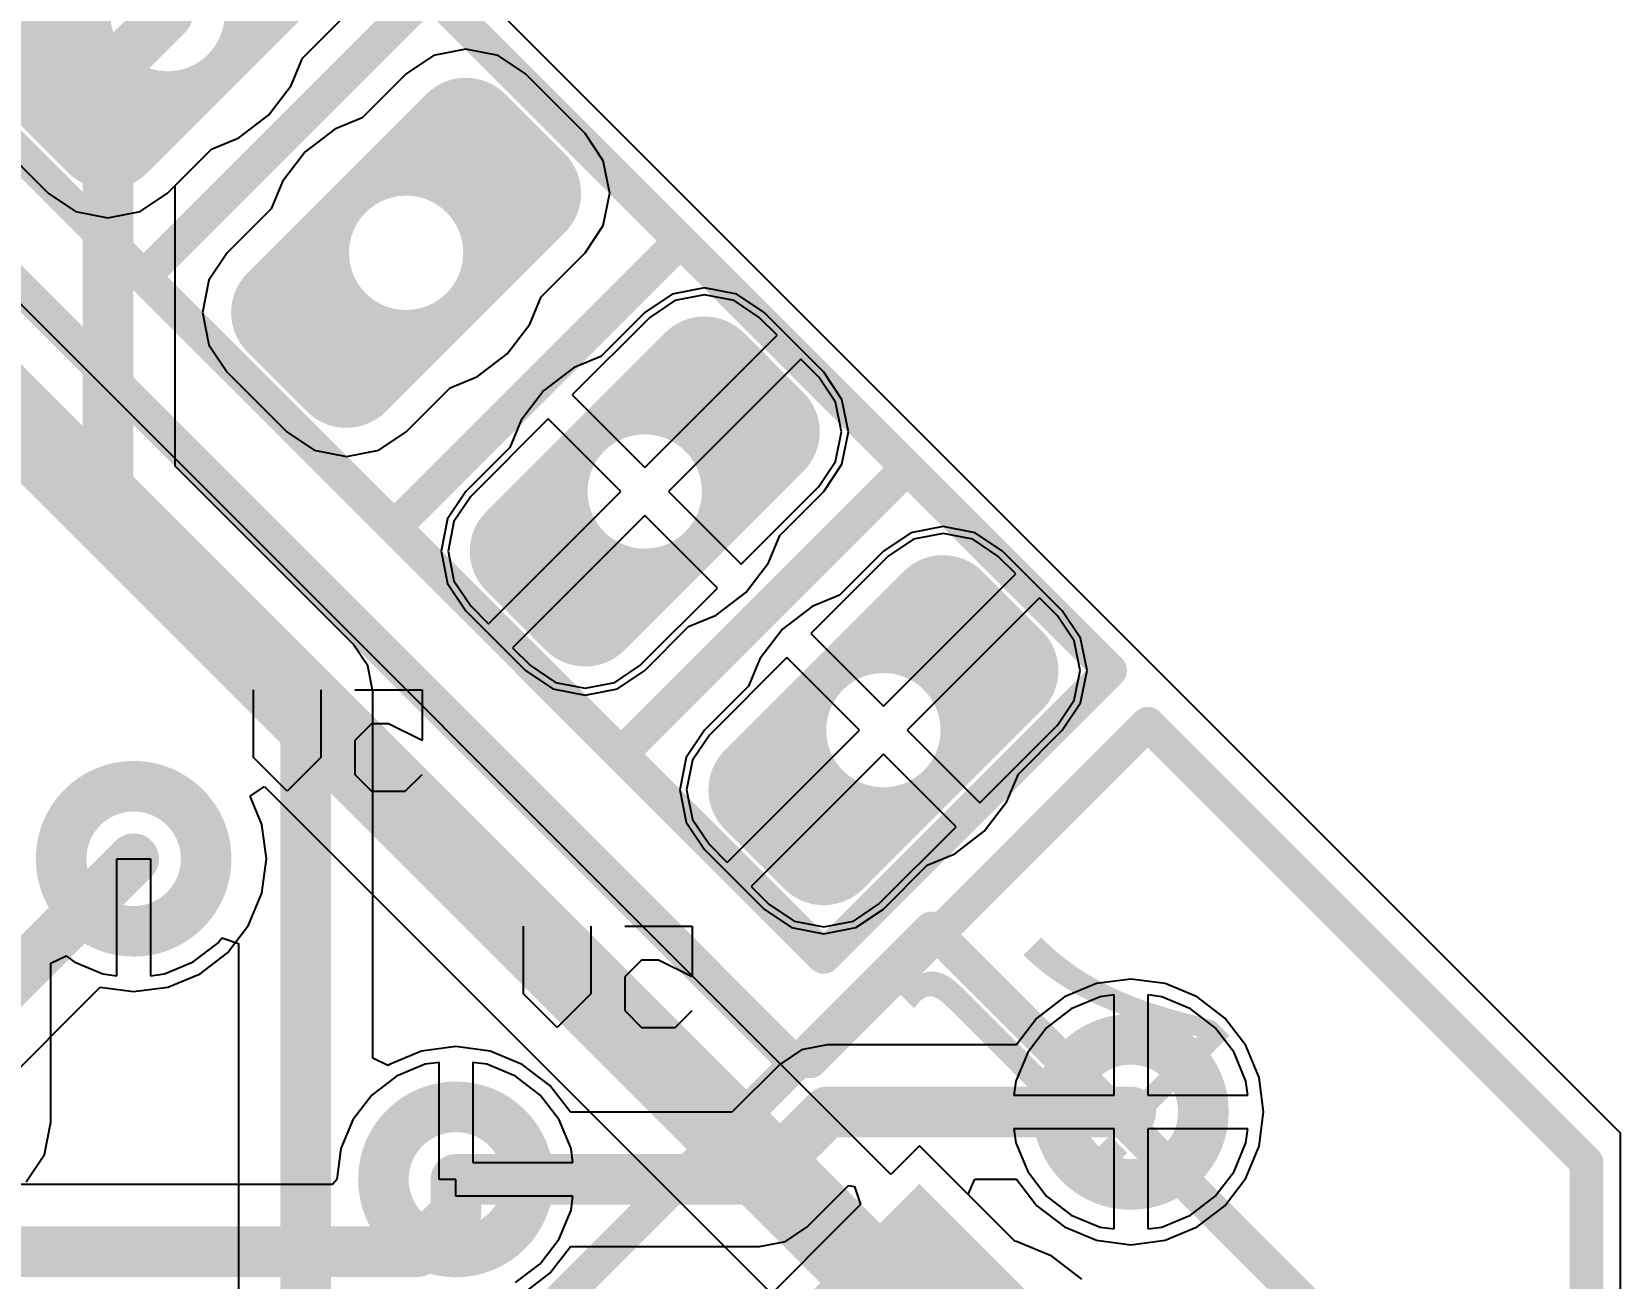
# Model space of a CAD drawing. Header units: millimetres. Extents: x 0 to 2.36, y 0 to 2.36.
# Drawn here: x 1.8893 to 2.36, y 1.6257 to 1.995 of the extents above; entities that cross this region are included whole.
import ezdxf

# ---------------------------------------------------------------- set-up
doc = ezdxf.new("R2010")
doc.units = ezdxf.units.MM
doc.header["$MEASUREMENT"] = 0
for name, color, linetype in [('BottomLayer', 5, 'Continuous'), ('BottomOverlay', 54, 'Continuous'), ('BottomSolder', 6, 'Continuous'), ('MultiLayer', 9, 'Continuous'), ('TopLayer', 1, 'Continuous'), ('TopOverlay', 2, 'Continuous'), ('TopSolder', 216, 'Continuous')]:
    doc.layers.add(name, color=color, linetype=linetype)

# ---------------------------------------------------------------- blocks, each defined once
blk = doc.blocks.new('___6_______B_4')
at = {"layer": 'BottomLayer'}
h = blk.add_hatch(color=5, dxfattribs=at)
edge = h.paths.add_edge_path()
edge.add_arc((0.0375, -0.1875), 0.0125, 0, 90)
edge.add_line((0.0375, -0.175), (-0.0375, -0.175))
edge.add_arc((-0.0375, -0.1875), 0.0125, 90, 180)
edge.add_line((-0.05, -0.1875), (-0.05, -0.2125))
edge.add_arc((-0.0375, -0.2125), 0.0125, 180, 270)
edge.add_line((-0.0375, -0.225), (0.0375, -0.225))
edge.add_arc((0.0375, -0.2125), 0.0125, 270, 360)
edge.add_line((0.05, -0.2125), (0.05, -0.1875))
edge = h.paths.add_edge_path(flags=0)
edge.add_arc((0, -0.2), 0.01693, 0, 360)
h = blk.add_hatch(color=5, dxfattribs=at)
edge = h.paths.add_edge_path()
edge.add_arc((0.0375, -0.2875), 0.0125, 0, 90)
edge.add_line((0.0375, -0.275), (-0.0375, -0.275))
edge.add_arc((-0.0375, -0.2875), 0.0125, 90, 180)
edge.add_line((-0.05, -0.2875), (-0.05, -0.3125))
edge.add_arc((-0.0375, -0.3125), 0.0125, 180, 270)
edge.add_line((-0.0375, -0.325), (0.0375, -0.325))
edge.add_arc((0.0375, -0.3125), 0.0125, 270, 360)
edge.add_line((0.05, -0.3125), (0.05, -0.2875))
edge = h.paths.add_edge_path(flags=0)
edge.add_arc((0, -0.3), 0.01693, 0, 360)
h = blk.add_hatch(color=5, dxfattribs=at)
edge = h.paths.add_edge_path()
edge.add_arc((0.0375, -0.3875), 0.0125, 0, 90)
edge.add_line((0.0375, -0.375), (-0.0375, -0.375))
edge.add_arc((-0.0375, -0.3875), 0.0125, 90, 180)
edge.add_line((-0.05, -0.3875), (-0.05, -0.4125))
edge.add_arc((-0.0375, -0.4125), 0.0125, 180, 270)
edge.add_line((-0.0375, -0.425), (0.0375, -0.425))
edge.add_arc((0.0375, -0.4125), 0.0125, 270, 360)
edge.add_line((0.05, -0.4125), (0.05, -0.3875))
edge = h.paths.add_edge_path(flags=0)
edge.add_arc((0, -0.4), 0.01693, 0, 360)
h = blk.add_hatch(color=5, dxfattribs=at)
edge = h.paths.add_edge_path()
edge.add_arc((0.0375, -0.4875), 0.0125, 0, 90)
edge.add_line((0.0375, -0.475), (-0.0375, -0.475))
edge.add_arc((-0.0375, -0.4875), 0.0125, 90, 180)
edge.add_line((-0.05, -0.4875), (-0.05, -0.5125))
edge.add_arc((-0.0375, -0.5125), 0.0125, 180, 270)
edge.add_line((-0.0375, -0.525), (0.0375, -0.525))
edge.add_arc((0.0375, -0.5125), 0.0125, 270, 360)
edge.add_line((0.05, -0.5125), (0.05, -0.4875))
edge = h.paths.add_edge_path(flags=0)
edge.add_arc((0, -0.5), 0.01693, 0, 360)
at = {"layer": 'BottomSolder'}
h = blk.add_hatch(color=6, dxfattribs=at)
edge = h.paths.add_edge_path()
edge.add_arc((0.0375, -0.1875), 0.0165, 0, 90)
edge.add_line((0.0375, -0.171), (-0.0375, -0.171))
edge.add_arc((-0.0375, -0.1875), 0.0165, 90, 180)
edge.add_line((-0.054, -0.1875), (-0.054, -0.2125))
edge.add_arc((-0.0375, -0.2125), 0.0165, 180, 270)
edge.add_line((-0.0375, -0.229), (0.0375, -0.229))
edge.add_arc((0.0375, -0.2125), 0.0165, 270, 360)
edge.add_line((0.054, -0.2125), (0.054, -0.1875))
edge = h.paths.add_edge_path(flags=0)
edge.add_arc((0, -0.2), 0.01693, 0, 360)
h = blk.add_hatch(color=6, dxfattribs=at)
edge = h.paths.add_edge_path()
edge.add_arc((0.0375, -0.2875), 0.0165, 0, 90)
edge.add_line((0.0375, -0.271), (-0.0375, -0.271))
edge.add_arc((-0.0375, -0.2875), 0.0165, 90, 180)
edge.add_line((-0.054, -0.2875), (-0.054, -0.3125))
edge.add_arc((-0.0375, -0.3125), 0.0165, 180, 270)
edge.add_line((-0.0375, -0.329), (0.0375, -0.329))
edge.add_arc((0.0375, -0.3125), 0.0165, 270, 360)
edge.add_line((0.054, -0.3125), (0.054, -0.2875))
edge = h.paths.add_edge_path(flags=0)
edge.add_arc((0, -0.3), 0.01693, 0, 360)
h = blk.add_hatch(color=6, dxfattribs=at)
edge = h.paths.add_edge_path()
edge.add_arc((0.0375, -0.3875), 0.0165, 0, 90)
edge.add_line((0.0375, -0.371), (-0.0375, -0.371))
edge.add_arc((-0.0375, -0.3875), 0.0165, 90, 180)
edge.add_line((-0.054, -0.3875), (-0.054, -0.4125))
edge.add_arc((-0.0375, -0.4125), 0.0165, 180, 270)
edge.add_line((-0.0375, -0.429), (0.0375, -0.429))
edge.add_arc((0.0375, -0.4125), 0.0165, 270, 360)
edge.add_line((0.054, -0.4125), (0.054, -0.3875))
edge = h.paths.add_edge_path(flags=0)
edge.add_arc((0, -0.4), 0.01693, 0, 360)
h = blk.add_hatch(color=6, dxfattribs=at)
edge = h.paths.add_edge_path()
edge.add_arc((0.0375, -0.4875), 0.0165, 0, 90)
edge.add_line((0.0375, -0.471), (-0.0375, -0.471))
edge.add_arc((-0.0375, -0.4875), 0.0165, 90, 180)
edge.add_line((-0.054, -0.4875), (-0.054, -0.5125))
edge.add_arc((-0.0375, -0.5125), 0.0165, 180, 270)
edge.add_line((-0.0375, -0.529), (0.0375, -0.529))
edge.add_arc((0.0375, -0.5125), 0.0165, 270, 360)
edge.add_line((0.054, -0.5125), (0.054, -0.4875))
edge = h.paths.add_edge_path(flags=0)
edge.add_arc((0, -0.5), 0.01693, 0, 360)
at = {"layer": 'MultiLayer'}
h = blk.add_hatch(color=9, dxfattribs=at)
edge = h.paths.add_edge_path()
edge.add_arc((0.0375, -0.1875), 0.0125, 0, 90)
edge.add_line((0.0375, -0.175), (-0.0375, -0.175))
edge.add_arc((-0.0375, -0.1875), 0.0125, 90, 180)
edge.add_line((-0.05, -0.1875), (-0.05, -0.2125))
edge.add_arc((-0.0375, -0.2125), 0.0125, 180, 270)
edge.add_line((-0.0375, -0.225), (0.0375, -0.225))
edge.add_arc((0.0375, -0.2125), 0.0125, 270, 360)
edge.add_line((0.05, -0.2125), (0.05, -0.1875))
edge = h.paths.add_edge_path(flags=0)
edge.add_arc((0, -0.2), 0.01693, 0, 360)
h = blk.add_hatch(color=9, dxfattribs=at)
edge = h.paths.add_edge_path()
edge.add_arc((0.0375, -0.2875), 0.0125, 0, 90)
edge.add_line((0.0375, -0.275), (-0.0375, -0.275))
edge.add_arc((-0.0375, -0.2875), 0.0125, 90, 180)
edge.add_line((-0.05, -0.2875), (-0.05, -0.3125))
edge.add_arc((-0.0375, -0.3125), 0.0125, 180, 270)
edge.add_line((-0.0375, -0.325), (0.0375, -0.325))
edge.add_arc((0.0375, -0.3125), 0.0125, 270, 360)
edge.add_line((0.05, -0.3125), (0.05, -0.2875))
edge = h.paths.add_edge_path(flags=0)
edge.add_arc((0, -0.3), 0.01693, 0, 360)
h = blk.add_hatch(color=9, dxfattribs=at)
edge = h.paths.add_edge_path()
edge.add_arc((0.0375, -0.3875), 0.0125, 0, 90)
edge.add_line((0.0375, -0.375), (-0.0375, -0.375))
edge.add_arc((-0.0375, -0.3875), 0.0125, 90, 180)
edge.add_line((-0.05, -0.3875), (-0.05, -0.4125))
edge.add_arc((-0.0375, -0.4125), 0.0125, 180, 270)
edge.add_line((-0.0375, -0.425), (0.0375, -0.425))
edge.add_arc((0.0375, -0.4125), 0.0125, 270, 360)
edge.add_line((0.05, -0.4125), (0.05, -0.3875))
edge = h.paths.add_edge_path(flags=0)
edge.add_arc((0, -0.4), 0.01693, 0, 360)
h = blk.add_hatch(color=9, dxfattribs=at)
edge = h.paths.add_edge_path()
edge.add_arc((0.0375, -0.4875), 0.0125, 0, 90)
edge.add_line((0.0375, -0.475), (-0.0375, -0.475))
edge.add_arc((-0.0375, -0.4875), 0.0125, 90, 180)
edge.add_line((-0.05, -0.4875), (-0.05, -0.5125))
edge.add_arc((-0.0375, -0.5125), 0.0125, 180, 270)
edge.add_line((-0.0375, -0.525), (0.0375, -0.525))
edge.add_arc((0.0375, -0.5125), 0.0125, 270, 360)
edge.add_line((0.05, -0.5125), (0.05, -0.4875))
edge = h.paths.add_edge_path(flags=0)
edge.add_arc((0, -0.5), 0.01693, 0, 360)
at = {"layer": 'TopLayer'}
h = blk.add_hatch(color=1, dxfattribs=at)
edge = h.paths.add_edge_path()
edge.add_arc((0.0375, -0.1875), 0.0125, 0, 90)
edge.add_line((0.0375, -0.175), (-0.0375, -0.175))
edge.add_arc((-0.0375, -0.1875), 0.0125, 90, 180)
edge.add_line((-0.05, -0.1875), (-0.05, -0.2125))
edge.add_arc((-0.0375, -0.2125), 0.0125, 180, 270)
edge.add_line((-0.0375, -0.225), (0.0375, -0.225))
edge.add_arc((0.0375, -0.2125), 0.0125, 270, 360)
edge.add_line((0.05, -0.2125), (0.05, -0.1875))
edge = h.paths.add_edge_path(flags=0)
edge.add_arc((0, -0.2), 0.01693, 0, 360)
h = blk.add_hatch(color=1, dxfattribs=at)
edge = h.paths.add_edge_path()
edge.add_arc((0.0375, -0.2875), 0.0125, 0, 90)
edge.add_line((0.0375, -0.275), (-0.0375, -0.275))
edge.add_arc((-0.0375, -0.2875), 0.0125, 90, 180)
edge.add_line((-0.05, -0.2875), (-0.05, -0.3125))
edge.add_arc((-0.0375, -0.3125), 0.0125, 180, 270)
edge.add_line((-0.0375, -0.325), (0.0375, -0.325))
edge.add_arc((0.0375, -0.3125), 0.0125, 270, 360)
edge.add_line((0.05, -0.3125), (0.05, -0.2875))
edge = h.paths.add_edge_path(flags=0)
edge.add_arc((0, -0.3), 0.01693, 0, 360)
h = blk.add_hatch(color=1, dxfattribs=at)
edge = h.paths.add_edge_path()
edge.add_arc((0.0375, -0.3875), 0.0125, 0, 90)
edge.add_line((0.0375, -0.375), (-0.0375, -0.375))
edge.add_arc((-0.0375, -0.3875), 0.0125, 90, 180)
edge.add_line((-0.05, -0.3875), (-0.05, -0.4125))
edge.add_arc((-0.0375, -0.4125), 0.0125, 180, 270)
edge.add_line((-0.0375, -0.425), (0.0375, -0.425))
edge.add_arc((0.0375, -0.4125), 0.0125, 270, 360)
edge.add_line((0.05, -0.4125), (0.05, -0.3875))
edge = h.paths.add_edge_path(flags=0)
edge.add_arc((0, -0.4), 0.01693, 0, 360)
h = blk.add_hatch(color=1, dxfattribs=at)
edge = h.paths.add_edge_path()
edge.add_arc((0.0375, -0.4875), 0.0125, 0, 90)
edge.add_line((0.0375, -0.475), (-0.0375, -0.475))
edge.add_arc((-0.0375, -0.4875), 0.0125, 90, 180)
edge.add_line((-0.05, -0.4875), (-0.05, -0.5125))
edge.add_arc((-0.0375, -0.5125), 0.0125, 180, 270)
edge.add_line((-0.0375, -0.525), (0.0375, -0.525))
edge.add_arc((0.0375, -0.5125), 0.0125, 270, 360)
edge.add_line((0.05, -0.5125), (0.05, -0.4875))
edge = h.paths.add_edge_path(flags=0)
edge.add_arc((0, -0.5), 0.01693, 0, 360)
at = {"layer": 'TopSolder'}
h = blk.add_hatch(color=216, dxfattribs=at)
edge = h.paths.add_edge_path()
edge.add_arc((0.0375, -0.1875), 0.0165, 0, 90)
edge.add_line((0.0375, -0.171), (-0.0375, -0.171))
edge.add_arc((-0.0375, -0.1875), 0.0165, 90, 180)
edge.add_line((-0.054, -0.1875), (-0.054, -0.2125))
edge.add_arc((-0.0375, -0.2125), 0.0165, 180, 270)
edge.add_line((-0.0375, -0.229), (0.0375, -0.229))
edge.add_arc((0.0375, -0.2125), 0.0165, 270, 360)
edge.add_line((0.054, -0.2125), (0.054, -0.1875))
edge = h.paths.add_edge_path(flags=0)
edge.add_arc((0, -0.2), 0.01693, 0, 360)
h = blk.add_hatch(color=216, dxfattribs=at)
edge = h.paths.add_edge_path()
edge.add_arc((0.0375, -0.2875), 0.0165, 0, 90)
edge.add_line((0.0375, -0.271), (-0.0375, -0.271))
edge.add_arc((-0.0375, -0.2875), 0.0165, 90, 180)
edge.add_line((-0.054, -0.2875), (-0.054, -0.3125))
edge.add_arc((-0.0375, -0.3125), 0.0165, 180, 270)
edge.add_line((-0.0375, -0.329), (0.0375, -0.329))
edge.add_arc((0.0375, -0.3125), 0.0165, 270, 360)
edge.add_line((0.054, -0.3125), (0.054, -0.2875))
edge = h.paths.add_edge_path(flags=0)
edge.add_arc((0, -0.3), 0.01693, 0, 360)
h = blk.add_hatch(color=216, dxfattribs=at)
edge = h.paths.add_edge_path()
edge.add_arc((0.0375, -0.3875), 0.0165, 0, 90)
edge.add_line((0.0375, -0.371), (-0.0375, -0.371))
edge.add_arc((-0.0375, -0.3875), 0.0165, 90, 180)
edge.add_line((-0.054, -0.3875), (-0.054, -0.4125))
edge.add_arc((-0.0375, -0.4125), 0.0165, 180, 270)
edge.add_line((-0.0375, -0.429), (0.0375, -0.429))
edge.add_arc((0.0375, -0.4125), 0.0165, 270, 360)
edge.add_line((0.054, -0.4125), (0.054, -0.3875))
edge = h.paths.add_edge_path(flags=0)
edge.add_arc((0, -0.4), 0.01693, 0, 360)
h = blk.add_hatch(color=216, dxfattribs=at)
edge = h.paths.add_edge_path()
edge.add_arc((0.0375, -0.4875), 0.0165, 0, 90)
edge.add_line((0.0375, -0.471), (-0.0375, -0.471))
edge.add_arc((-0.0375, -0.4875), 0.0165, 90, 180)
edge.add_line((-0.054, -0.4875), (-0.054, -0.5125))
edge.add_arc((-0.0375, -0.5125), 0.0165, 180, 270)
edge.add_line((-0.0375, -0.529), (0.0375, -0.529))
edge.add_arc((0.0375, -0.5125), 0.0165, 270, 360)
edge.add_line((0.054, -0.5125), (0.054, -0.4875))
edge = h.paths.add_edge_path(flags=0)
edge.add_arc((0, -0.5), 0.01693, 0, 360)
at = {"layer": 'BottomOverlay', "const_width": 0.01}
for points in [[(-0.06, 0.045), (-0.06, -0.535)], [(0.06, 0.045), (0.06, -0.535)], [(-0.06, -0.25), (0.06, -0.25)], [(-0.06, -0.355), (0.06, -0.355)], [(-0.06, -0.45), (0.06, -0.45)], [(-0.06, -0.535), (0.06, -0.535)]]:
    blk.add_lwpolyline(points, dxfattribs=at)
at = {"layer": 'BottomOverlay', "const_width": 0.005}
for points in [[(-0.0625, -0.25, 1), (-0.0575, -0.25, 1)], [(-0.0625, -0.355, 1), (-0.0575, -0.355, 1)], [(0.0575, -0.355, 1), (0.0625, -0.355, 1)], [(-0.0625, -0.45, 1), (-0.0575, -0.45, 1)], [(0.0575, -0.45, 1), (0.0625, -0.45, 1)], [(-0.0625, -0.535, 1), (-0.0575, -0.535, 1)], [(-0.0625, -0.535, 1), (-0.0575, -0.535, 1)], [(0.0575, -0.535, 1), (0.0625, -0.535, 1)], [(0.0575, -0.535, 1), (0.0625, -0.535, 1)]]:
    blk.add_lwpolyline(points, format="xyb", close=True, dxfattribs=at)
blk = doc.blocks.new('JST_B6B_10')
at = {"layer": 'BottomLayer'}
h = blk.add_hatch(color=5, dxfattribs=at)
h.paths.add_polyline_path([(0.05, 0.475), (-0.05, 0.475), (-0.05, 0.525), (0.05, 0.525)])
edge = h.paths.add_edge_path(flags=0)
edge.add_arc((0, 0.5), 0.01772, 0, 360)
at = {"layer": 'BottomSolder'}
h = blk.add_hatch(color=6, dxfattribs=at)
h.paths.add_polyline_path([(0.054, 0.471), (-0.054, 0.471), (-0.054, 0.529), (0.054, 0.529)])
edge = h.paths.add_edge_path(flags=0)
edge.add_arc((0, 0.5), 0.01772, 0, 360)
at = {"layer": 'MultiLayer'}
h = blk.add_hatch(color=9, dxfattribs=at)
h.paths.add_polyline_path([(0.05, 0.475), (-0.05, 0.475), (-0.05, 0.525), (0.05, 0.525)])
edge = h.paths.add_edge_path(flags=0)
edge.add_arc((0, 0.5), 0.01772, 0, 360)
at = {"layer": 'TopLayer'}
h = blk.add_hatch(color=1, dxfattribs=at)
h.paths.add_polyline_path([(0.05, 0.475), (-0.05, 0.475), (-0.05, 0.525), (0.05, 0.525)])
edge = h.paths.add_edge_path(flags=0)
edge.add_arc((0, 0.5), 0.01772, 0, 360)
at = {"layer": 'TopSolder'}
h = blk.add_hatch(color=216, dxfattribs=at)
h.paths.add_polyline_path([(0.054, 0.471), (-0.054, 0.471), (-0.054, 0.529), (0.054, 0.529)])
edge = h.paths.add_edge_path(flags=0)
edge.add_arc((0, 0.5), 0.01772, 0, 360)
at = {"layer": 'TopOverlay', "const_width": 0.01}
for points in [[(-0.105, 0.585), (0.135, 0.585)], [(-0.105, -0.1), (-0.105, 0.585)]]:
    blk.add_lwpolyline(points, dxfattribs=at)
at = {"layer": 'TopOverlay', "const_width": 0.005}
blk.add_lwpolyline([(-0.1075, 0.585, 1), (-0.1025, 0.585, 1)], format="xyb", close=True, dxfattribs=at)
blk.add_lwpolyline([(-0.1075, 0.585, 1), (-0.1025, 0.585, 1)], format="xyb", close=True, dxfattribs=at)

msp = doc.modelspace()

# ---------------------------------------------------------------- hatches: boundary and pattern name
at = {"layer": 'BottomLayer'}
h = msp.add_hatch(color=5, dxfattribs=at)
edge = h.paths.add_edge_path()
edge.add_arc((1.9195, 1.75), 0.025, 0, 360)
edge = h.paths.add_edge_path(flags=0)
edge.add_arc((1.9195, 1.75), 0.014, 0, 360)
h = msp.add_hatch(color=5, dxfattribs=at)
edge = h.paths.add_edge_path()
edge.add_arc((2.215, 1.675), 0.025, 0, 360)
edge = h.paths.add_edge_path(flags=0)
edge.add_arc((2.215, 1.675), 0.014, 0, 360)
h = msp.add_hatch(color=5, dxfattribs=at)
edge = h.paths.add_edge_path()
edge.add_arc((2.015, 1.655), 0.025, 0, 360)
edge = h.paths.add_edge_path(flags=0)
edge.add_arc((2.015, 1.655), 0.014, 0, 360)
at = {"layer": 'BottomSolder'}
h = msp.add_hatch(color=6, dxfattribs=at)
edge = h.paths.add_edge_path()
edge.add_arc((1.9195, 1.75), 0.029, 0, 360)
edge = h.paths.add_edge_path(flags=0)
edge.add_arc((1.9195, 1.75), 0.014, 0, 360)
h = msp.add_hatch(color=6, dxfattribs=at)
edge = h.paths.add_edge_path()
edge.add_arc((2.215, 1.675), 0.029, 0, 360)
edge = h.paths.add_edge_path(flags=0)
edge.add_arc((2.215, 1.675), 0.014, 0, 360)
h = msp.add_hatch(color=6, dxfattribs=at)
edge = h.paths.add_edge_path()
edge.add_arc((2.015, 1.655), 0.029, 0, 360)
edge = h.paths.add_edge_path(flags=0)
edge.add_arc((2.015, 1.655), 0.014, 0, 360)
at = {"layer": 'TopLayer'}
h = msp.add_hatch(color=1, dxfattribs=at)
edge = h.paths.add_edge_path()
edge.add_arc((1.9195, 1.75), 0.025, 0, 360)
edge = h.paths.add_edge_path(flags=0)
edge.add_arc((1.9195, 1.75), 0.014, 0, 360)
h = msp.add_hatch(color=1, dxfattribs=at)
edge = h.paths.add_edge_path()
edge.add_arc((2.215, 1.675), 0.025, 0, 360)
edge = h.paths.add_edge_path(flags=0)
edge.add_arc((2.215, 1.675), 0.014, 0, 360)
h = msp.add_hatch(color=1, dxfattribs=at)
edge = h.paths.add_edge_path()
edge.add_arc((2.015, 1.655), 0.025, 0, 360)
edge = h.paths.add_edge_path(flags=0)
edge.add_arc((2.015, 1.655), 0.014, 0, 360)
at = {"layer": 'TopSolder'}
h = msp.add_hatch(color=216, dxfattribs=at)
edge = h.paths.add_edge_path()
edge.add_arc((1.9195, 1.75), 0.029, 0, 360)
edge = h.paths.add_edge_path(flags=0)
edge.add_arc((1.9195, 1.75), 0.014, 0, 360)
h = msp.add_hatch(color=216, dxfattribs=at)
edge = h.paths.add_edge_path()
edge.add_arc((2.215, 1.675), 0.029, 0, 360)
edge = h.paths.add_edge_path(flags=0)
edge.add_arc((2.215, 1.675), 0.014, 0, 360)
h = msp.add_hatch(color=216, dxfattribs=at)
edge = h.paths.add_edge_path()
edge.add_arc((2.015, 1.655), 0.029, 0, 360)
edge = h.paths.add_edge_path(flags=0)
edge.add_arc((2.015, 1.655), 0.014, 0, 360)

# ---------------------------------------------------------------- linework, layer by layer
at = {"layer": 'BottomLayer'}
for p, q in [((1.66877, 2.36), (2.36, 1.66877)), ((1.96953, 1.98722), (1.98255, 2.00024)), ((1.96616, 1.97908), (1.96953, 1.98722)), ((2.00836, 1.98795), (2.00026, 1.98254)), ((2.01792, 1.98985), (2.00836, 1.98795)), ((2.02748, 1.98795), (2.01792, 1.98985)), ((2.03558, 1.98254), (2.02748, 1.98795)), ((2.00026, 1.98254), (1.98723, 1.96951)), ((2.05326, 1.96486), (2.03558, 1.98254)), ((1.95943, 1.97032), (1.96616, 1.97908)), ((1.95068, 1.9636), (1.95943, 1.97032)), ((1.98723, 1.96951), (1.9791, 1.96614)), ((1.94254, 1.96023), (1.95068, 1.9636)), ((1.9791, 1.96614), (1.97034, 1.95942)), ((2.05867, 1.95675), (2.05326, 1.96486)), ((1.93178, 1.94947), (1.94254, 1.96023)), ((1.97034, 1.95942), (1.96362, 1.95066)), ((2.06058, 1.94719), (2.05867, 1.95675)), ((1.93178, 1.86634), (1.93178, 1.94947)), ((1.96362, 1.95066), (1.96025, 1.94253)), ((2.05867, 1.93764), (2.06058, 1.94719)), ((1.96025, 1.94253), (1.94722, 1.9295)), ((2.05326, 1.92953), (2.05867, 1.93764)), ((1.94722, 1.9295), (1.94181, 1.9214)), ((2.04024, 1.91651), (2.05326, 1.92953)), ((1.94181, 1.9214), (1.93991, 1.91184)), ((2.03687, 1.90837), (2.04024, 1.91651)), ((2.07907, 1.91724), (2.07097, 1.91183)), ((2.08863, 1.91914), (2.07907, 1.91724)), ((2.09819, 1.91724), (2.08863, 1.91914)), ((2.10629, 1.91183), (2.09819, 1.91724)), ((1.93991, 1.91184), (1.94181, 1.90228)), ((2.07097, 1.91183), (2.05794, 1.8988)), ((2.12397, 1.89415), (2.10629, 1.91183)), ((2.03015, 1.89961), (2.03687, 1.90837)), ((1.94181, 1.90228), (1.94722, 1.89418)), ((2.02139, 1.89289), (2.03015, 1.89961)), ((2.05794, 1.8988), (2.04981, 1.89543)), ((1.94722, 1.89418), (1.9649, 1.8765)), ((2.01325, 1.88952), (2.02139, 1.89289)), ((2.04981, 1.89543), (2.04105, 1.88871)), ((2.12939, 1.88604), (2.12397, 1.89415)), ((2.00023, 1.8765), (2.01325, 1.88952)), ((2.04105, 1.88871), (2.03433, 1.87995)), ((2.13129, 1.87648), (2.12939, 1.88604)), ((2.03433, 1.87995), (2.03096, 1.87182)), ((1.9649, 1.8765), (1.973, 1.87108)), ((1.99212, 1.87108), (2.00023, 1.8765)), ((2.12939, 1.86692), (2.13129, 1.87648)), ((1.973, 1.87108), (1.98256, 1.86918)), ((1.98256, 1.86918), (1.99212, 1.87108)), ((2.03096, 1.87182), (2.01793, 1.85879)), ((1.98456, 1.81356), (1.93178, 1.86634)), ((2.12397, 1.85882), (2.12939, 1.86692)), ((2.01793, 1.85879), (2.01252, 1.85069)), ((2.11095, 1.8458), (2.12397, 1.85882)), ((2.01252, 1.85069), (2.01062, 1.84113)), ((2.10758, 1.83766), (2.11095, 1.8458)), ((2.14978, 1.84653), (2.14168, 1.84111)), ((2.15934, 1.84843), (2.14978, 1.84653)), ((2.1689, 1.84653), (2.15934, 1.84843)), ((2.177, 1.84111), (2.1689, 1.84653)), ((2.01062, 1.84113), (2.01252, 1.83157)), ((2.14168, 1.84111), (2.12865, 1.82809)), ((2.19468, 1.82344), (2.177, 1.84111)), ((2.10086, 1.8289), (2.10758, 1.83766)), ((2.01252, 1.83157), (2.01793, 1.82347)), ((2.0921, 1.82218), (2.10086, 1.8289)), ((2.12865, 1.82809), (2.12052, 1.82472)), ((2.01793, 1.82347), (2.03561, 1.80579)), ((2.08396, 1.81881), (2.0921, 1.82218)), ((2.12052, 1.82472), (2.11176, 1.818)), ((2.2001, 1.81533), (2.19468, 1.82344)), ((2.07094, 1.80579), (2.08396, 1.81881)), ((2.11176, 1.818), (2.10504, 1.80924)), ((1.98887, 1.80711), (1.98456, 1.81356)), ((2.202, 1.80577), (2.2001, 1.81533)), ((2.10504, 1.80924), (2.10167, 1.80111)), ((1.99038, 1.7995), (1.98887, 1.80711)), ((2.03561, 1.80579), (2.04371, 1.80037)), ((2.06283, 1.80037), (2.07094, 1.80579)), ((2.2001, 1.79621), (2.202, 1.80577)), ((1.99038, 1.69092), (1.99038, 1.7995)), ((2.04371, 1.80037), (2.05327, 1.79847)), ((2.05327, 1.79847), (2.06283, 1.80037)), ((2.10167, 1.80111), (2.08864, 1.78808)), ((2.19468, 1.78811), (2.2001, 1.79621)), ((2.08864, 1.78808), (2.08323, 1.77998)), ((2.18166, 1.77509), (2.19468, 1.78811)), ((2.08323, 1.77998), (2.08133, 1.77042)), ((2.17829, 1.76695), (2.18166, 1.77509)), ((2.08133, 1.77042), (2.08323, 1.76086)), ((2.17157, 1.75819), (2.17829, 1.76695)), ((2.08323, 1.76086), (2.08864, 1.75275)), ((2.16281, 1.75147), (2.17157, 1.75819)), ((2.08864, 1.75275), (2.10632, 1.73508)), ((2.15467, 1.7481), (2.16281, 1.75147)), ((1.9145, 1.71536), (1.9145, 1.75)), ((1.9145, 1.75), (1.9245, 1.75)), ((1.9245, 1.75), (1.9245, 1.71536)), ((2.14165, 1.73508), (2.15467, 1.7481)), ((2.10632, 1.73508), (2.11443, 1.72966)), ((2.13354, 1.72966), (2.14165, 1.73508)), ((2.11443, 1.72966), (2.12398, 1.72776)), ((2.12398, 1.72776), (2.13354, 1.72966)), ((1.93715, 1.71943), (1.94446, 1.72504)), ((1.94446, 1.72504), (1.94562, 1.72654)), ((1.94562, 1.72654), (1.95062, 1.72485)), ((1.95062, 1.72485), (1.95062, 1.62242)), ((1.89498, 1.71905), (1.89946, 1.72126)), ((1.89498, 1.67197), (1.89498, 1.71905)), ((1.89946, 1.72126), (1.90185, 1.71943)), ((1.90185, 1.71943), (1.91036, 1.7159)), ((1.92864, 1.7159), (1.93715, 1.71943)), ((1.91036, 1.7159), (1.9145, 1.71536)), ((1.9245, 1.71536), (1.92864, 1.7159)), ((2.215, 1.71434), (2.20482, 1.713)), ((2.22518, 1.713), (2.215, 1.71434)), ((2.19533, 1.70907), (2.18718, 1.70282)), ((2.20482, 1.713), (2.19533, 1.70907)), ((2.23467, 1.70907), (2.22518, 1.713)), ((2.24282, 1.70282), (2.23467, 1.70907)), ((2.18718, 1.70282), (2.1811, 1.69488)), ((2.24907, 1.69467), (2.24282, 1.70282)), ((2.125, 1.69488), (2.11739, 1.69337)), ((2.1811, 1.69488), (2.125, 1.69488)), ((2.253, 1.68518), (2.24907, 1.69467)), ((1.99487, 1.68871), (1.99038, 1.69092)), ((2.00482, 1.693), (1.99533, 1.68907)), ((2.015, 1.69434), (2.00482, 1.693)), ((2.02518, 1.693), (2.015, 1.69434)), ((2.03467, 1.68907), (2.02518, 1.693)), ((2.11739, 1.69337), (2.11094, 1.68906)), ((1.99533, 1.68907), (1.99487, 1.68871)), ((2.04282, 1.68282), (2.03467, 1.68907)), ((2.11094, 1.68906), (2.09676, 1.67488)), ((2.25434, 1.675), (2.253, 1.68518)), ((2.0489, 1.67488), (2.04282, 1.68282)), ((1.89308, 1.66241), (1.89498, 1.67197)), ((2.09676, 1.67488), (2.0489, 1.67488)), ((2.253, 1.66482), (2.25434, 1.675)), ((2.36, 1.66877), (2.36, 0.69123)), ((1.88766, 1.6543), (1.89308, 1.66241)), ((2.24907, 1.65533), (2.253, 1.66482)), ((2.11906, 1.64094), (2.1313, 1.65318)), ((2.1313, 1.65318), (2.13315, 1.6529)), ((2.13315, 1.6529), (2.13489, 1.64758)), ((2.16683, 1.6505), (2.16874, 1.65512)), ((2.16874, 1.65512), (2.1811, 1.65512)), ((2.1811, 1.65512), (2.18718, 1.64718)), ((2.24282, 1.64718), (2.24907, 1.65533)), ((2.13489, 1.64758), (2.1, 1.61268)), ((2.18064, 1.63668), (2.16683, 1.6505)), ((2.18718, 1.64718), (2.19533, 1.64093)), ((2.23467, 1.64093), (2.24282, 1.64718)), ((2.11261, 1.63663), (2.11906, 1.64094)), ((2.19533, 1.64093), (2.20482, 1.637)), ((2.22518, 1.637), (2.23467, 1.64093)), ((2.04282, 1.62718), (2.0489, 1.63512)), ((2.0489, 1.63512), (2.105, 1.63512)), ((2.105, 1.63512), (2.11261, 1.63663)), ((2.18115, 1.63662), (2.18064, 1.63668)), ((2.19154, 1.63231), (2.18115, 1.63662)), ((2.20482, 1.637), (2.215, 1.63566)), ((2.215, 1.63566), (2.22518, 1.637)), ((2.20047, 1.62547), (2.19154, 1.63231)), ((2.03467, 1.62093), (2.04282, 1.62718))]:
    msp.add_line(p, q, dxfattribs=at)
at = {"layer": 'BottomLayer', "const_width": 0.015}
for points in [[(1.9119, 1.98261), (1.92957, 2.00028)], [(1.9119, 1.8581), (1.9119, 1.98261)], [(1.9119, 1.8581), (1.9705, 1.7995)], [(1.9705, 1.61418), (1.9705, 1.7995)], [(2.105, 1.655), (2.125, 1.675)], [(2.125, 1.675), (2.215, 1.675)], [(2.015, 1.655), (2.105, 1.655)]]:
    msp.add_lwpolyline(points, dxfattribs=at)
at = {"layer": 'BottomLayer', "const_width": 0.0075}
for points in [[(1.92582, 2.00028, 1), (1.93332, 2.00028, 1)], [(1.90815, 1.98261, 1), (1.91565, 1.98261, 1)], [(1.90815, 1.98261, 1), (1.91565, 1.98261, 1)], [(1.90815, 1.8581, 1), (1.91565, 1.8581, 1)], [(1.90815, 1.8581, 1), (1.91565, 1.8581, 1)], [(1.96675, 1.7995, 1), (1.97425, 1.7995, 1)], [(1.96675, 1.7995, 1), (1.97425, 1.7995, 1)], [(2.12125, 1.675, 1), (2.12875, 1.675, 1)], [(2.12125, 1.675, 1), (2.12875, 1.675, 1)], [(2.21125, 1.675, 1), (2.21875, 1.675, 1)], [(2.01125, 1.655, 1), (2.01875, 1.655, 1)], [(2.10125, 1.655, 1), (2.10875, 1.655, 1)], [(2.10125, 1.655, 1), (2.10875, 1.655, 1)]]:
    msp.add_lwpolyline(points, format="xyb", close=True, dxfattribs=at)
at = {"layer": 'BottomOverlay'}
for p, q in [((1.95501, 1.78), (1.95501, 1.8)), ((1.975, 1.8), (1.975, 1.78)), ((1.985, 1.8), (2.00499, 1.8)), ((2.00499, 1.8), (2.00499, 1.785)), ((1.99, 1.79), (1.985, 1.785)), ((1.995, 1.79), (1.99, 1.79)), ((2.00499, 1.785), (1.995, 1.79)), ((1.985, 1.785), (1.985, 1.775)), ((1.965, 1.77), (1.95501, 1.78)), ((1.975, 1.78), (1.965, 1.77)), ((1.985, 1.775), (1.99, 1.77)), ((1.99999, 1.77), (2.00499, 1.775)), ((1.99, 1.77), (1.99999, 1.77)), ((2.03501, 1.71), (2.03501, 1.73)), ((2.055, 1.73), (2.055, 1.71)), ((2.065, 1.73), (2.08499, 1.73)), ((2.08499, 1.73), (2.08499, 1.715)), ((2.07, 1.72), (2.065, 1.715)), ((2.075, 1.72), (2.07, 1.72)), ((2.08499, 1.715), (2.075, 1.72)), ((2.065, 1.715), (2.065, 1.705)), ((2.045, 1.7), (2.03501, 1.71)), ((2.055, 1.71), (2.045, 1.7)), ((2.065, 1.705), (2.07, 1.7)), ((2.07999, 1.7), (2.08499, 1.705)), ((2.07, 1.7), (2.07999, 1.7))]:
    msp.add_line(p, q, dxfattribs=at)
at = {"layer": 'TopLayer'}
for p, q in [((1.66877, 2.36), (2.36, 1.66877)), ((1.96953, 1.98722), (1.98255, 2.00024)), ((2.14382, 1.6565), (1.81266, 1.98766)), ((1.96616, 1.97908), (1.96953, 1.98722)), ((2.00836, 1.98795), (2.00026, 1.98254)), ((2.01792, 1.98985), (2.00836, 1.98795)), ((2.02748, 1.98795), (2.01792, 1.98985)), ((2.03558, 1.98254), (2.02748, 1.98795)), ((2.00026, 1.98254), (1.98723, 1.96951)), ((2.05326, 1.96486), (2.03558, 1.98254)), ((1.95943, 1.97032), (1.96616, 1.97908)), ((1.95068, 1.9636), (1.95943, 1.97032)), ((1.98723, 1.96951), (1.9791, 1.96614)), ((1.87651, 1.96489), (1.89419, 1.94721)), ((1.94254, 1.96023), (1.95068, 1.9636)), ((1.9791, 1.96614), (1.97034, 1.95942)), ((2.05867, 1.95675), (2.05326, 1.96486)), ((1.92952, 1.94721), (1.94254, 1.96023)), ((1.97034, 1.95942), (1.96362, 1.95066)), ((2.06058, 1.94719), (2.05867, 1.95675)), ((1.96362, 1.95066), (1.96025, 1.94253)), ((1.89419, 1.94721), (1.90229, 1.94179)), ((1.92141, 1.94179), (1.92952, 1.94721)), ((2.05867, 1.93764), (2.06058, 1.94719)), ((1.90229, 1.94179), (1.91185, 1.93989)), ((1.91185, 1.93989), (1.92141, 1.94179)), ((1.96025, 1.94253), (1.94722, 1.9295)), ((2.05326, 1.92953), (2.05867, 1.93764)), ((1.94722, 1.9295), (1.94181, 1.9214)), ((2.04024, 1.91651), (2.05326, 1.92953)), ((1.94181, 1.9214), (1.93991, 1.91184)), ((2.03687, 1.90837), (2.04024, 1.91651)), ((2.08863, 1.9171), (2.07985, 1.91536)), ((2.09741, 1.91536), (2.08863, 1.9171)), ((1.93991, 1.91184), (1.94181, 1.90228)), ((2.07985, 1.91536), (2.07241, 1.91038)), ((2.10485, 1.91038), (2.09741, 1.91536)), ((2.03015, 1.89961), (2.03687, 1.90837)), ((2.07241, 1.91038), (2.04943, 1.8874)), ((2.11015, 1.90508), (2.10485, 1.91038)), ((1.94181, 1.90228), (1.94722, 1.89418)), ((2.07095, 1.86588), (2.11015, 1.90508)), ((2.02139, 1.89289), (2.03015, 1.89961)), ((2.11723, 1.89801), (2.07802, 1.85881)), ((2.12253, 1.89271), (2.11723, 1.89801)), ((1.94722, 1.89418), (1.9649, 1.8765)), ((2.01325, 1.88952), (2.02139, 1.89289)), ((2.1275, 1.88526), (2.12253, 1.89271)), ((2.00023, 1.8765), (2.01325, 1.88952)), ((2.04943, 1.8874), (2.07095, 1.86588)), ((2.12925, 1.87648), (2.1275, 1.88526)), ((2.04236, 1.88033), (2.01937, 1.85735)), ((2.06388, 1.85881), (2.04236, 1.88033)), ((1.9649, 1.8765), (1.973, 1.87108)), ((1.99212, 1.87108), (2.00023, 1.8765)), ((2.1275, 1.8677), (2.12925, 1.87648)), ((1.973, 1.87108), (1.98256, 1.86918)), ((1.98256, 1.86918), (1.99212, 1.87108)), ((2.12253, 1.86026), (2.1275, 1.8677)), ((2.09955, 1.83728), (2.12253, 1.86026)), ((2.01937, 1.85735), (2.0144, 1.84991)), ((2.02468, 1.8196), (2.06388, 1.85881)), ((2.07802, 1.85881), (2.09955, 1.83728)), ((2.0144, 1.84991), (2.01266, 1.84113)), ((2.07095, 1.85174), (2.03175, 1.81253)), ((2.09248, 1.83021), (2.07095, 1.85174)), ((2.15934, 1.84639), (2.15056, 1.84465)), ((2.16812, 1.84465), (2.15934, 1.84639)), ((2.01266, 1.84113), (2.0144, 1.83235)), ((2.15056, 1.84465), (2.14312, 1.83967)), ((2.17556, 1.83967), (2.16812, 1.84465)), ((2.14312, 1.83967), (2.12014, 1.81669)), ((2.18086, 1.83437), (2.17556, 1.83967)), ((2.0144, 1.83235), (2.01937, 1.82491)), ((2.14166, 1.79517), (2.18086, 1.83437)), ((2.0695, 1.80723), (2.09248, 1.83021)), ((2.18794, 1.8273), (2.14873, 1.7881)), ((2.19324, 1.82199), (2.18794, 1.8273)), ((2.01937, 1.82491), (2.02468, 1.8196)), ((2.19821, 1.81455), (2.19324, 1.82199)), ((2.03175, 1.81253), (2.03705, 1.80723)), ((2.12014, 1.81669), (2.14166, 1.79517)), ((2.19996, 1.80577), (2.19821, 1.81455)), ((2.11307, 1.80962), (2.09009, 1.78664)), ((2.13459, 1.7881), (2.11307, 1.80962)), ((2.03705, 1.80723), (2.04449, 1.80226)), ((2.06205, 1.80226), (2.0695, 1.80723)), ((2.19821, 1.79699), (2.19996, 1.80577)), ((2.04449, 1.80226), (2.05327, 1.80051)), ((2.05327, 1.80051), (2.06205, 1.80226)), ((2.19324, 1.78955), (2.19821, 1.79699)), ((2.17026, 1.76657), (2.19324, 1.78955)), ((2.09009, 1.78664), (2.08511, 1.7792)), ((2.09539, 1.74889), (2.13459, 1.7881)), ((2.14873, 1.7881), (2.17026, 1.76657)), ((2.08511, 1.7792), (2.08337, 1.77042)), ((2.14166, 1.78102), (2.10246, 1.74182)), ((2.16319, 1.7595), (2.14166, 1.78102)), ((1.95401, 1.76859), (1.95825, 1.77142)), ((1.95825, 1.77142), (2.1085, 1.62118)), ((2.08337, 1.77042), (2.08511, 1.76164)), ((1.9575, 1.76018), (1.95401, 1.76859)), ((2.08511, 1.76164), (2.09009, 1.7542)), ((1.95884, 1.75), (1.9575, 1.76018)), ((2.14021, 1.73652), (2.16319, 1.7595)), ((2.09009, 1.7542), (2.09539, 1.74889)), ((1.9575, 1.73982), (1.95884, 1.75)), ((2.10246, 1.74182), (2.10776, 1.73652)), ((1.95357, 1.73033), (1.9575, 1.73982)), ((2.10776, 1.73652), (2.11521, 1.73155)), ((2.13276, 1.73155), (2.14021, 1.73652)), ((1.94732, 1.72218), (1.95357, 1.73033)), ((2.11521, 1.73155), (2.12398, 1.7298)), ((2.12398, 1.7298), (2.13276, 1.73155)), ((1.93917, 1.71593), (1.94732, 1.72218)), ((1.92968, 1.712), (1.93917, 1.71593)), ((1.87606, 1.67844), (1.90959, 1.71197)), ((1.90959, 1.71197), (1.9195, 1.71066)), ((1.9195, 1.71066), (1.92968, 1.712)), ((2.20586, 1.7091), (2.19735, 1.70557)), ((2.21, 1.70964), (2.20586, 1.7091)), ((2.21, 1.68), (2.21, 1.70964)), ((2.22414, 1.7091), (2.22, 1.70964)), ((2.22, 1.70964), (2.22, 1.68)), ((2.23265, 1.70557), (2.22414, 1.7091)), ((2.19735, 1.70557), (2.19004, 1.69996)), ((2.23996, 1.69996), (2.23265, 1.70557)), ((2.19004, 1.69996), (2.18443, 1.69265)), ((2.24557, 1.69265), (2.23996, 1.69996)), ((2.18443, 1.69265), (2.1809, 1.68414)), ((2.2491, 1.68414), (2.24557, 1.69265)), ((1.99735, 1.68557), (1.99004, 1.67996)), ((2.00586, 1.6891), (1.99735, 1.68557)), ((2.01, 1.68964), (2.00586, 1.6891)), ((2.01, 1.655), (2.01, 1.68964)), ((2.02414, 1.6891), (2.02, 1.68964)), ((2.02, 1.68964), (2.02, 1.66)), ((2.03265, 1.68557), (2.02414, 1.6891)), ((2.03996, 1.67996), (2.03265, 1.68557)), ((2.1809, 1.68414), (2.18036, 1.68)), ((2.24964, 1.68), (2.2491, 1.68414)), ((1.99004, 1.67996), (1.98443, 1.67265)), ((2.04557, 1.67265), (2.03996, 1.67996)), ((2.18036, 1.68), (2.21, 1.68)), ((2.22, 1.68), (2.24964, 1.68)), ((1.98443, 1.67265), (1.9809, 1.66414)), ((2.0491, 1.66414), (2.04557, 1.67265)), ((2.21, 1.67), (2.18036, 1.67)), ((2.18036, 1.67), (2.1809, 1.66586)), ((2.21, 1.64036), (2.21, 1.67)), ((2.24964, 1.67), (2.22, 1.67)), ((2.22, 1.67), (2.22, 1.64036)), ((2.2491, 1.66586), (2.24964, 1.67)), ((2.36, 1.66877), (2.36, 0.69123)), ((1.9809, 1.66414), (1.9797, 1.655)), ((2.04964, 1.66), (2.0491, 1.66414)), ((2.15232, 1.665), (2.14382, 1.6565)), ((2.18064, 1.63668), (2.15232, 1.665)), ((2.1809, 1.66586), (2.18443, 1.65735)), ((2.24557, 1.65735), (2.2491, 1.66586)), ((2.02, 1.66), (2.04964, 1.66)), ((2.18443, 1.65735), (2.19004, 1.65004)), ((2.23996, 1.65004), (2.24557, 1.65735)), ((1.97839, 1.65351), (1.8492, 1.65351)), ((1.9797, 1.655), (1.97839, 1.65351)), ((2.015, 1.655), (2.01, 1.655)), ((2.015, 1.65), (2.015, 1.655)), ((2.04964, 1.65), (2.015, 1.65)), ((2.0491, 1.64586), (2.04964, 1.65)), ((2.19004, 1.65004), (2.19735, 1.64443)), ((2.23265, 1.64443), (2.23996, 1.65004)), ((2.04557, 1.63735), (2.0491, 1.64586)), ((2.19735, 1.64443), (2.20586, 1.6409)), ((2.22414, 1.6409), (2.23265, 1.64443)), ((2.20586, 1.6409), (2.21, 1.64036)), ((2.22, 1.64036), (2.22414, 1.6409)), ((2.03996, 1.63004), (2.04557, 1.63735)), ((2.18115, 1.63662), (2.18064, 1.63668)), ((2.19154, 1.63231), (2.18115, 1.63662)), ((2.03265, 1.62443), (2.03996, 1.63004)), ((2.20047, 1.62547), (2.19154, 1.63231))]:
    msp.add_line(p, q, dxfattribs=at)
for points, const_width in [([(1.795, 1.97), (2.17, 1.595)], 0.025), ([(1.862, 1.6925), (1.9195, 1.75)], 0.015), ([(2.015, 1.645), (2.015, 1.655)], 0.015), ([(2.00363, 1.63363), (2.015, 1.645)], 0.015), ([(1.74062, 1.63363), (2.00363, 1.63363)], 0.015)]:
    msp.add_lwpolyline(points, dxfattribs=dict(at, const_width=const_width))
at = {"layer": 'TopLayer', "const_width": 0.0075}
for points in [[(1.91575, 1.75, 1), (1.92325, 1.75, 1)], [(2.01125, 1.655, 1), (2.01875, 1.655, 1)], [(2.01125, 1.645, 1), (2.01875, 1.645, 1)], [(2.01125, 1.645, 1), (2.01875, 1.645, 1)], [(1.99988, 1.63363, 1), (2.00738, 1.63363, 1)], [(1.99988, 1.63363, 1), (2.00738, 1.63363, 1)]]:
    msp.add_lwpolyline(points, format="xyb", close=True, dxfattribs=at)
at = {"layer": 'TopOverlay', "const_width": 0.01}
for points in [[(1.675, 2.13), (2.115, 1.69)], [(2.12, 1.69), (2.22, 1.79)], [(2.22, 1.79), (2.35, 1.66)], [(2.115, 1.69), (2.12, 1.69)], [(2.35, 1.49), (2.35, 1.66)]]:
    msp.add_lwpolyline(points, dxfattribs=at)
at = {"layer": 'TopOverlay', "const_width": 0.005}
for points in [[(2.2175, 1.79, 1), (2.2225, 1.79, 1)], [(2.2175, 1.79, 1), (2.2225, 1.79, 1)], [(2.1125, 1.69, 1), (2.1175, 1.69, 1)], [(2.1125, 1.69, 1), (2.1175, 1.69, 1)], [(2.1175, 1.69, 1), (2.1225, 1.69, 1)], [(2.1175, 1.69, 1), (2.1225, 1.69, 1)], [(2.3475, 1.66, 1), (2.3525, 1.66, 1)], [(2.3475, 1.66, 1), (2.3525, 1.66, 1)]]:
    msp.add_lwpolyline(points, format="xyb", close=True, dxfattribs=at)

# ---------------------------------------------------------------- block references
for name, p, rotation in [('___6_______B_4', (1.78811, 2.14165), 45), ('JST_B6B_10', (1.81645, 1.24145), 315)]:
    msp.add_blockref(name, p, dxfattribs=dict(rotation=rotation))

# ---------------------------------------------------------------- texts
at = {"layer": 'BottomOverlay', "text_generation_flag": 2}
msp.add_text('j7', height=0.06, rotation=225, dxfattribs=at).set_placement((2.16048, 1.69874))

doc.saveas('drawing.dxf')
